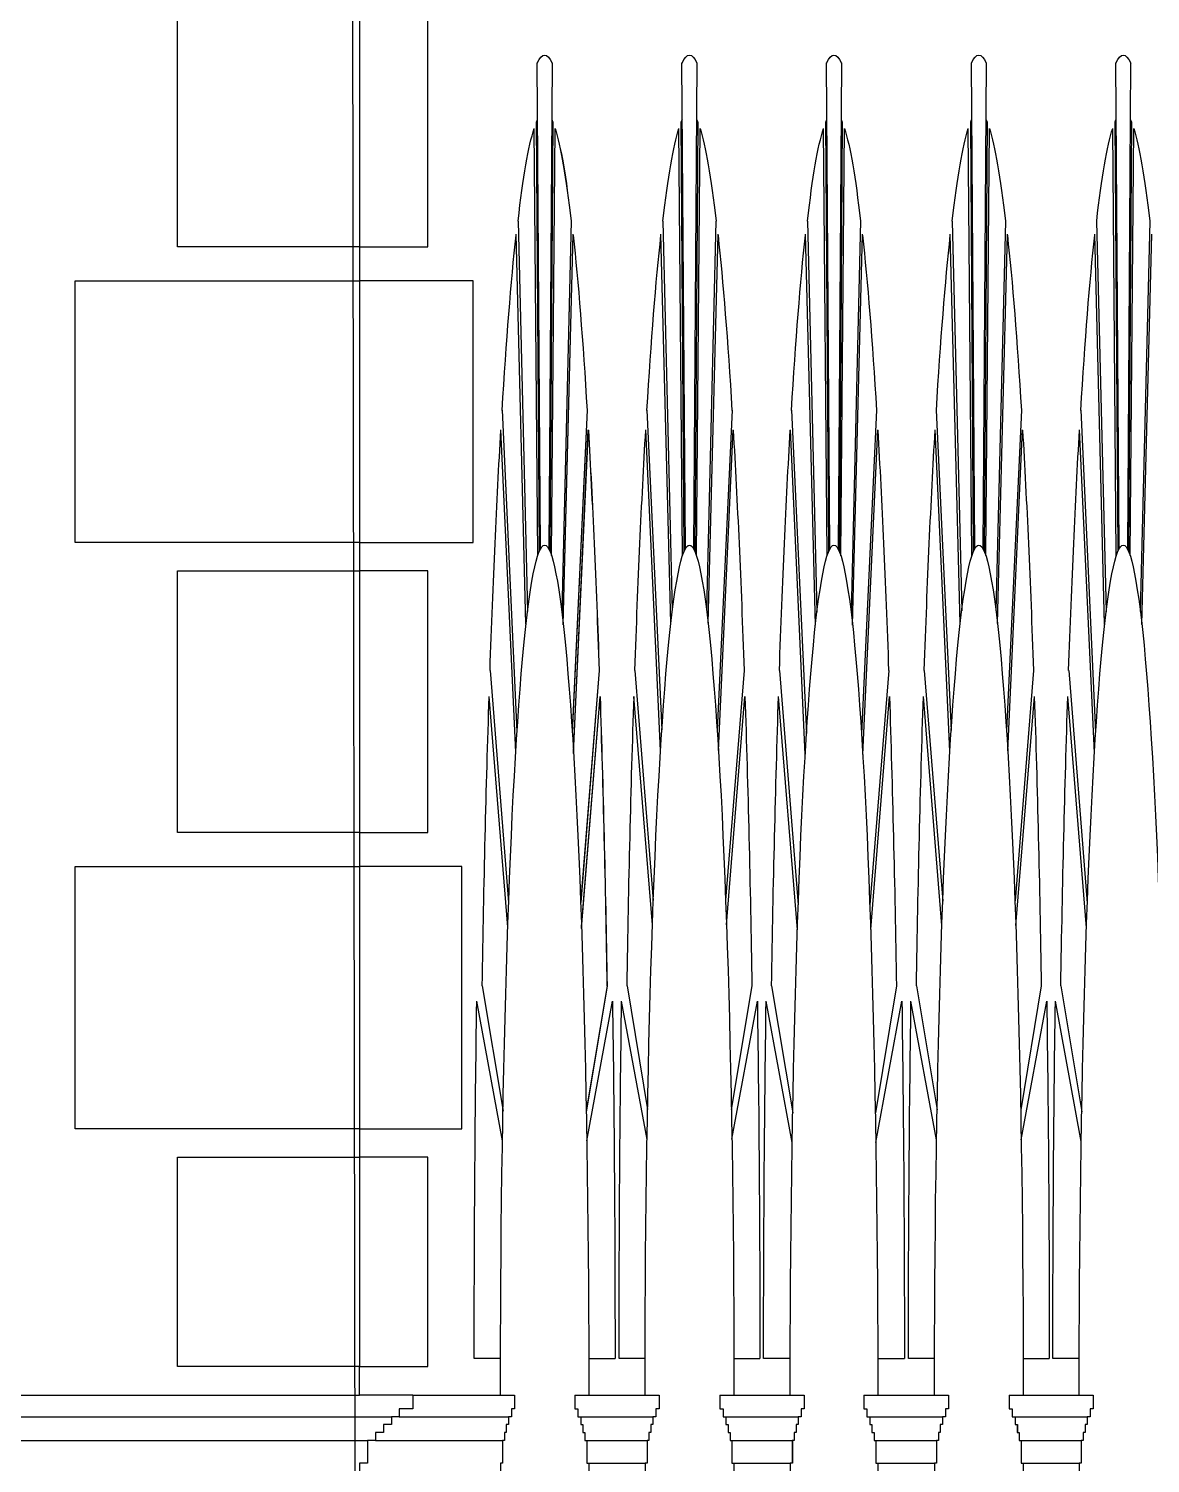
# Model space of a CAD drawing. Extents: x -43 to 90, y 6 to 81.
# Drawn here: x 84.053 to 85.04, y 65.222 to 66.484 of the extents above; entities that cross this region are included whole.
import ezdxf

# ---------------------------------------------------------------- set-up
doc = ezdxf.new("R2010")
doc.units = 0
doc.header["$LTSCALE"] = 0.1
doc.header["$MEASUREMENT"] = 0
doc.layers.add('visto', color=9, linetype='CONTINUOUS')

msp = doc.modelspace()

# ---------------------------------------------------------------- linework, layer by layer
at = {"layer": 'visto'}
for p, q in [((84.3368, 67.4904), (84.3443, 62.3771)), ((84.5035, 66.0262), (84.5006, 66.4535)), ((84.5136, 66.4535), (84.5107, 66.0262)), ((84.6309, 66.0262), (84.6279, 66.4535)), ((84.641, 66.4535), (84.6381, 66.0263)), ((84.758, 66.0261), (84.7551, 66.4535)), ((84.7682, 66.4535), (84.7653, 66.0262)), ((84.8854, 66.0262), (84.8824, 66.4535)), ((84.8955, 66.4535), (84.8926, 66.0262)), ((85.0124, 66.0262), (85.0094, 66.4535)), ((85.0225, 66.4535), (85.0196, 66.0262)), ((84.501, 66.0203), (84.4978, 66.3958)), ((84.5025, 66.0242), (84.4999, 66.4017)), ((84.5143, 66.4017), (84.5117, 66.0242)), ((84.5132, 66.0203), (84.5164, 66.3958)), ((84.6284, 66.0204), (84.6252, 66.3958)), ((84.6299, 66.0242), (84.6273, 66.4017)), ((84.6417, 66.4017), (84.6391, 66.0243)), ((84.6406, 66.0204), (84.6438, 66.3958)), ((84.7556, 66.0202), (84.7523, 66.3958)), ((84.757, 66.0241), (84.7544, 66.4017)), ((84.7688, 66.4017), (84.7663, 66.0241)), ((84.7677, 66.0202), (84.7709, 66.3958)), ((84.8829, 66.0204), (84.8797, 66.3958)), ((84.8844, 66.0242), (84.8818, 66.4017)), ((84.8962, 66.4017), (84.8936, 66.0243)), ((84.895, 66.0204), (84.8983, 66.3958)), ((85.0099, 66.0203), (85.0067, 66.3958)), ((85.0114, 66.0241), (85.0088, 66.4017)), ((85.0232, 66.4017), (85.0206, 66.0242)), ((85.0221, 66.0203), (85.0253, 66.3958)), ((84.4907, 65.96), (84.482, 66.303)), ((84.4837, 66.3144), (84.4921, 65.9712)), ((84.5304, 66.3144), (84.5221, 65.9707)), ((84.5305, 66.3144), (84.5221, 65.9712)), ((84.5234, 65.9594), (84.5322, 66.303)), ((84.5235, 65.96), (84.5322, 66.303)), ((84.6181, 65.9608), (84.6094, 66.303)), ((84.6111, 66.3144), (84.6194, 65.9719)), ((84.6578, 66.3144), (84.6495, 65.9719)), ((84.6509, 65.9608), (84.6596, 66.303)), ((84.7453, 65.959), (84.7365, 66.303)), ((84.7383, 66.3144), (84.7466, 65.9704)), ((84.785, 66.3144), (84.7767, 65.9704)), ((84.778, 65.9591), (84.7868, 66.303)), ((84.8726, 65.9605), (84.8639, 66.303)), ((84.8656, 66.3144), (84.8739, 65.9716)), ((84.9123, 66.3144), (84.904, 65.9717)), ((84.9054, 65.9606), (84.9141, 66.303)), ((84.9996, 65.9597), (84.9909, 66.303)), ((84.9926, 66.3144), (85.001, 65.9709)), ((85.0393, 66.3144), (85.031, 65.971)), ((85.0323, 65.9597), (85.0411, 66.303)), ((84.3443, 66.2917), (84.3443, 66.2618)), ((84.3443, 66.2917), (84.3443, 66.2618)), ((84.4697, 66.148), (84.4828, 65.8655)), ((84.5444, 66.148), (84.5313, 65.8645)), ((84.5445, 66.148), (84.5314, 65.8656)), ((84.5971, 66.148), (84.6101, 65.867)), ((84.6719, 66.148), (84.6588, 65.8671)), ((84.7243, 66.148), (84.7374, 65.8638)), ((84.799, 66.148), (84.7858, 65.8639)), ((84.8516, 66.148), (84.8647, 65.8665)), ((84.9264, 66.148), (84.9133, 65.8666)), ((84.9786, 66.148), (84.9917, 65.865)), ((84.4817, 65.8473), (84.4686, 66.1307)), ((84.5324, 65.8462), (84.5455, 66.1307)), ((84.5325, 65.8474), (84.5456, 66.1307)), ((84.609, 65.8489), (84.596, 66.1307)), ((84.66, 65.849), (84.673, 66.1307)), ((84.7363, 65.8454), (84.7232, 66.1307)), ((84.787, 65.8455), (84.8001, 66.1307)), ((84.8635, 65.8484), (84.8505, 66.1307)), ((84.9145, 65.8485), (84.9274, 66.1307)), ((84.9906, 65.8467), (84.9775, 66.1307)), ((84.3443, 66.0318), (84.3443, 66.0068)), ((84.3443, 66.0318), (84.3443, 66.0068)), ((84.4591, 65.9193), (84.4754, 65.7152)), ((84.5551, 65.9193), (84.5386, 65.714)), ((84.5551, 65.9193), (84.5388, 65.7153)), ((84.5865, 65.9193), (84.6027, 65.7171)), ((84.6825, 65.9193), (84.6663, 65.7172)), ((84.7136, 65.9193), (84.7302, 65.7131)), ((84.8097, 65.9193), (84.7931, 65.7131)), ((84.841, 65.9193), (84.8572, 65.7165)), ((84.937, 65.9193), (84.9208, 65.7166)), ((84.968, 65.9193), (84.9844, 65.7145)), ((84.4747, 65.6936), (84.4583, 65.8963)), ((84.5394, 65.6923), (84.5558, 65.8963)), ((84.5395, 65.6937), (84.5559, 65.8963)), ((84.6019, 65.6955), (84.5857, 65.8963)), ((84.6671, 65.6956), (84.6833, 65.8963)), ((84.7294, 65.6913), (84.7129, 65.8963)), ((84.7939, 65.6914), (84.8104, 65.8963)), ((84.8564, 65.6949), (84.8402, 65.8963)), ((84.9215, 65.695), (84.9378, 65.8963)), ((84.9836, 65.6929), (84.9672, 65.8963)), ((84.3443, 65.7768), (84.3443, 65.7469)), ((84.3443, 65.7768), (84.3443, 65.7469)), ((84.4522, 65.6419), (84.4705, 65.5318)), ((84.562, 65.6419), (84.5435, 65.5309)), ((84.562, 65.6419), (84.5437, 65.5319)), ((84.5796, 65.6419), (84.5976, 65.5332)), ((84.6894, 65.6419), (84.6713, 65.5332)), ((84.7067, 65.6419), (84.7253, 65.5303)), ((84.8166, 65.6419), (84.798, 65.5303)), ((84.8341, 65.6419), (84.8522, 65.5328)), ((84.9439, 65.6419), (84.9258, 65.5328)), ((84.9611, 65.6419), (84.9795, 65.5313)), ((84.47, 65.5056), (84.4474, 65.6284)), ((84.5442, 65.5057), (84.5668, 65.6284)), ((84.5972, 65.5069), (84.5748, 65.6284)), ((84.6718, 65.507), (84.6942, 65.6284)), ((84.7248, 65.5042), (84.702, 65.6284)), ((84.7984, 65.5042), (84.8213, 65.6284)), ((84.8518, 65.5065), (84.8293, 65.6284)), ((84.9262, 65.5066), (84.9487, 65.6284)), ((84.979, 65.5052), (84.9563, 65.6284)), ((84.3443, 65.5162), (84.3443, 65.4912)), ((84.3443, 65.5162), (84.3443, 65.4912)), ((84.3443, 65.2821), (84.3443, 65.3071)), ((84.3443, 65.2821), (84.3443, 65.3071)), ((84.4683, 65.3142), (84.4452, 65.3142)), ((84.5459, 65.3142), (84.569, 65.3142)), ((84.5954, 65.3142), (84.5726, 65.3142)), ((84.6736, 65.3142), (84.6964, 65.3142)), ((84.7231, 65.3142), (84.6997, 65.3142)), ((84.8002, 65.3142), (84.8236, 65.3142)), ((84.85, 65.3142), (84.8271, 65.3142)), ((84.928, 65.3142), (84.9509, 65.3142)), ((84.9773, 65.3142), (84.9541, 65.3142)), ((83.8437, 65.2821), (84.3443, 65.2821)), ((84.3913, 65.2821), (84.3443, 65.2821)), ((84.3913, 65.2821), (84.4806, 65.2821)), ((84.4682, 65.2821), (84.4682, 65.2821)), ((84.4806, 65.2821), (84.4806, 65.2821)), ((84.5336, 65.2821), (84.6078, 65.2821)), ((84.5457, 65.2821), (84.5457, 65.2821)), ((84.546, 65.2821), (84.546, 65.2821)), ((84.5954, 65.2821), (84.5954, 65.2821)), ((84.6612, 65.2821), (84.7355, 65.2821)), ((84.6736, 65.2821), (84.6736, 65.2821)), ((84.7231, 65.2821), (84.7231, 65.2821)), ((84.7878, 65.2821), (84.8623, 65.2821)), ((84.8002, 65.2821), (84.8002, 65.2821)), ((84.85, 65.2821), (84.85, 65.2821)), ((84.9156, 65.2821), (84.9896, 65.2821)), ((84.928, 65.2821), (84.928, 65.2821)), ((84.9772, 65.2821), (84.9772, 65.2821)), ((84.4806, 65.2701), (84.4779, 65.2701)), ((83.8477, 65.2631), (84.3723, 65.2631)), ((84.3793, 65.2631), (84.4753, 65.2631)), ((84.4753, 65.2561), (84.4734, 65.2561)), ((84.4779, 65.2631), (84.4753, 65.2631)), ((84.5389, 65.2631), (84.6024, 65.2631)), ((84.6666, 65.2631), (84.7301, 65.2631)), ((84.7932, 65.2631), (84.857, 65.2631)), ((84.921, 65.2631), (84.9843, 65.2631)), ((84.4734, 65.2491), (84.4717, 65.2491)), ((83.793, 65.2421), (84.3513, 65.2421)), ((84.3583, 65.2421), (84.4701, 65.2421)), ((84.4717, 65.2421), (84.4701, 65.2421)), ((84.5441, 65.2421), (84.5972, 65.2421)), ((84.6717, 65.2421), (84.725, 65.2421)), ((84.7983, 65.2421), (84.8518, 65.2421)), ((84.9262, 65.2421), (84.9791, 65.2421)), ((84.3443, 65.2221), (84.3443, 65.2222)), ((84.3443, 65.2221), (84.3443, 65.2222)), ((84.3443, 65.2221), (84.3443, 65.1972)), ((84.3443, 65.2221), (84.3443, 65.1972)), ((84.4701, 65.2221), (84.4682, 65.2221)), ((84.4682, 65.2221), (84.4682, 62.3521)), ((84.546, 65.2221), (84.5954, 65.2221)), ((84.546, 65.2221), (84.546, 62.3521)), ((84.5954, 65.2221), (84.5954, 62.3521)), ((84.6736, 65.2221), (84.7231, 65.2221)), ((84.6736, 65.2221), (84.6736, 62.3521)), ((84.7231, 65.2221), (84.7231, 62.3521)), ((84.8002, 65.2221), (84.85, 65.2221)), ((84.8002, 65.2221), (84.8002, 62.3521)), ((84.85, 65.2221), (84.85, 62.3521)), ((84.928, 65.2221), (84.9772, 65.2221)), ((84.928, 65.2221), (84.928, 62.3521)), ((84.9772, 65.2221), (84.9772, 62.3521))]:
    msp.add_line(p, q, dxfattribs=at)
for points in [[(84.3443, 66.2917), (84.1843, 66.2917), (84.1843, 66.5217), (84.3443, 66.5217)], [(84.3443, 66.2917), (84.4043, 66.2917), (84.4043, 66.5217), (84.3443, 66.5217)], [(84.3443, 66.0318), (84.0943, 66.0318), (84.0943, 66.2618), (84.3443, 66.2618)], [(84.3443, 66.0318), (84.4443, 66.0318), (84.4443, 66.2618), (84.3443, 66.2618)], [(84.3443, 65.7768), (84.1843, 65.7768), (84.1843, 66.0068), (84.3443, 66.0068)], [(84.3443, 65.7768), (84.4043, 65.7768), (84.4043, 66.0068), (84.3443, 66.0068)], [(84.3443, 65.5162), (84.0943, 65.5162), (84.0943, 65.7469), (84.3443, 65.7469)], [(84.3443, 65.5162), (84.4343, 65.5162), (84.4343, 65.7469), (84.3443, 65.7469)], [(84.3443, 65.3071), (84.1843, 65.3071), (84.1843, 65.4912), (84.3443, 65.4912)], [(84.3443, 65.3071), (84.4043, 65.3071), (84.4043, 65.4912), (84.3443, 65.4912)]]:
    msp.add_lwpolyline(points, close=True, dxfattribs=at)
for points in [[(84.3913, 65.2821), (84.3913, 65.2701), (84.3793, 65.2701), (84.3793, 65.2631), (84.3723, 65.2631), (84.3723, 65.2561), (84.3653, 65.2561), (84.3653, 65.2491), (84.3583, 65.2491), (84.3583, 65.2421), (84.3513, 65.2421), (84.3513, 65.2221), (84.3443, 65.2221)], [(84.3913, 65.2821), (84.3913, 65.2701), (84.3793, 65.2701), (84.3793, 65.2631), (84.3723, 65.2631), (84.3723, 65.2561), (84.3653, 65.2561), (84.3653, 65.2491), (84.3583, 65.2491), (84.3583, 65.2421), (84.3513, 65.2421), (84.3513, 65.2221), (84.3443, 65.2221)], [(84.4806, 65.2821), (84.4806, 65.2701), (84.4779, 65.2701), (84.4779, 65.2631), (84.4753, 65.2631), (84.4753, 65.2561), (84.4734, 65.2561), (84.4734, 65.2491), (84.4717, 65.2491), (84.4717, 65.2421), (84.4701, 65.2421), (84.4701, 65.2221), (84.4682, 65.2221)], [(84.4806, 65.2821), (84.4806, 65.2701), (84.4779, 65.2701), (84.4779, 65.2631), (84.4753, 65.2631), (84.4753, 65.2561), (84.4734, 65.2561), (84.4734, 65.2491), (84.4717, 65.2491), (84.4717, 65.2421), (84.4701, 65.2421), (84.4701, 65.2221), (84.4683, 65.2221)], [(84.4806, 65.2821), (84.4806, 65.2701), (84.4779, 65.2701), (84.4779, 65.2631), (84.4753, 65.2631), (84.4753, 65.2561), (84.4734, 65.2561), (84.4734, 65.2491), (84.4717, 65.2491), (84.4717, 65.2421), (84.4701, 65.2421), (84.4701, 65.2221), (84.4683, 65.2221)], [(84.5336, 65.2821), (84.5336, 65.2701), (84.5363, 65.2701), (84.5363, 65.2631), (84.5389, 65.2631), (84.5389, 65.2561), (84.5408, 65.2561), (84.5408, 65.2491), (84.5425, 65.2491), (84.5425, 65.2421), (84.5441, 65.2421), (84.5441, 65.2221), (84.546, 65.2221)], [(84.6078, 65.2821), (84.6078, 65.2701), (84.605, 65.2701), (84.605, 65.2631), (84.6024, 65.2631), (84.6024, 65.2561), (84.6006, 65.2561), (84.6006, 65.2491), (84.5988, 65.2491), (84.5988, 65.2421), (84.5972, 65.2421), (84.5972, 65.2221), (84.5954, 65.2221)], [(84.6078, 65.2821), (84.6078, 65.2701), (84.605, 65.2701), (84.605, 65.2631), (84.6024, 65.2631), (84.6024, 65.2561), (84.6006, 65.2561), (84.6006, 65.2491), (84.5988, 65.2491), (84.5988, 65.2421), (84.5972, 65.2421), (84.5972, 65.2221), (84.5954, 65.2221)], [(84.6078, 65.2821), (84.6078, 65.2701), (84.605, 65.2701), (84.605, 65.2631), (84.6024, 65.2631), (84.6024, 65.2561), (84.6005, 65.2561), (84.6005, 65.2491), (84.5988, 65.2491), (84.5988, 65.2421), (84.5972, 65.2421), (84.5972, 65.2221), (84.5954, 65.2221)], [(84.6612, 65.2821), (84.6612, 65.2701), (84.664, 65.2701), (84.664, 65.2631), (84.6666, 65.2631), (84.6666, 65.2561), (84.6684, 65.2561), (84.6684, 65.2491), (84.6702, 65.2491), (84.6702, 65.2421), (84.6717, 65.2421), (84.6717, 65.2221), (84.6736, 65.2221)], [(84.6612, 65.2821), (84.6612, 65.2701), (84.664, 65.2701), (84.664, 65.2631), (84.6666, 65.2631), (84.6666, 65.2561), (84.6684, 65.2561), (84.6684, 65.2491), (84.6702, 65.2491), (84.6702, 65.2421), (84.6717, 65.2421), (84.6717, 65.2221), (84.6736, 65.2221)], [(84.6612, 65.2821), (84.6612, 65.2701), (84.664, 65.2701), (84.664, 65.2631), (84.6666, 65.2631), (84.6666, 65.2561), (84.6684, 65.2561), (84.6684, 65.2491), (84.6702, 65.2491), (84.6702, 65.2421), (84.6718, 65.2421), (84.6718, 65.2221), (84.6736, 65.2221)], [(84.7355, 65.2821), (84.7355, 65.2701), (84.7328, 65.2701), (84.7328, 65.2631), (84.7301, 65.2631), (84.7301, 65.2561), (84.7283, 65.2561), (84.7283, 65.2491), (84.7265, 65.2491), (84.7265, 65.2421), (84.725, 65.2421), (84.725, 65.2221), (84.7231, 65.2221)], [(84.7355, 65.2821), (84.7355, 65.2701), (84.7328, 65.2701), (84.7328, 65.2631), (84.7301, 65.2631), (84.7301, 65.2561), (84.7283, 65.2561), (84.7283, 65.2491), (84.7265, 65.2491), (84.7265, 65.2421), (84.725, 65.2421), (84.725, 65.2221), (84.7231, 65.2221)], [(84.7355, 65.2821), (84.7355, 65.2701), (84.7327, 65.2701), (84.7327, 65.2631), (84.7301, 65.2631), (84.7301, 65.2561), (84.7283, 65.2561), (84.7283, 65.2491), (84.7265, 65.2491), (84.7265, 65.2421), (84.7249, 65.2421), (84.7249, 65.2221), (84.7231, 65.2221)], [(84.7878, 65.2821), (84.7878, 65.2701), (84.7905, 65.2701), (84.7905, 65.2631), (84.7932, 65.2631), (84.7932, 65.2561), (84.795, 65.2561), (84.795, 65.2491), (84.7968, 65.2491), (84.7968, 65.2421), (84.7983, 65.2421), (84.7983, 65.2221), (84.8002, 65.2221)], [(84.7878, 65.2821), (84.7878, 65.2701), (84.7905, 65.2701), (84.7905, 65.2631), (84.7932, 65.2631), (84.7932, 65.2561), (84.795, 65.2561), (84.795, 65.2491), (84.7968, 65.2491), (84.7968, 65.2421), (84.7983, 65.2421), (84.7983, 65.2221), (84.8002, 65.2221)], [(84.7878, 65.2821), (84.7878, 65.2701), (84.7906, 65.2701), (84.7906, 65.2631), (84.7932, 65.2631), (84.7932, 65.2561), (84.795, 65.2561), (84.795, 65.2491), (84.7968, 65.2491), (84.7968, 65.2421), (84.7983, 65.2421), (84.7983, 65.2221), (84.8002, 65.2221)], [(84.8623, 65.2821), (84.8623, 65.2701), (84.8596, 65.2701), (84.8596, 65.2631), (84.857, 65.2631), (84.857, 65.2561), (84.8551, 65.2561), (84.8551, 65.2491), (84.8534, 65.2491), (84.8534, 65.2421), (84.8518, 65.2421), (84.8518, 65.2221), (84.85, 65.2221)], [(84.8623, 65.2821), (84.8623, 65.2701), (84.8596, 65.2701), (84.8596, 65.2631), (84.857, 65.2631), (84.857, 65.2561), (84.8551, 65.2561), (84.8551, 65.2491), (84.8534, 65.2491), (84.8534, 65.2421), (84.8518, 65.2421), (84.8518, 65.2221), (84.85, 65.2221)], [(84.8623, 65.2821), (84.8623, 65.2701), (84.8596, 65.2701), (84.8596, 65.2631), (84.857, 65.2631), (84.857, 65.2561), (84.8551, 65.2561), (84.8551, 65.2491), (84.8534, 65.2491), (84.8534, 65.2421), (84.8518, 65.2421), (84.8518, 65.2221), (84.85, 65.2221)], [(84.9156, 65.2821), (84.9156, 65.2701), (84.9184, 65.2701), (84.9184, 65.2631), (84.921, 65.2631), (84.921, 65.2561), (84.9228, 65.2561), (84.9228, 65.2491), (84.9246, 65.2491), (84.9246, 65.2421), (84.9262, 65.2421), (84.9262, 65.2221), (84.928, 65.2221)], [(84.9156, 65.2821), (84.9156, 65.2701), (84.9184, 65.2701), (84.9184, 65.2631), (84.921, 65.2631), (84.921, 65.2561), (84.9228, 65.2561), (84.9228, 65.2491), (84.9246, 65.2491), (84.9246, 65.2421), (84.9262, 65.2421), (84.9262, 65.2221), (84.928, 65.2221)], [(84.9156, 65.2821), (84.9156, 65.2701), (84.9184, 65.2701), (84.9184, 65.2631), (84.921, 65.2631), (84.921, 65.2561), (84.9229, 65.2561), (84.9229, 65.2491), (84.9246, 65.2491), (84.9246, 65.2421), (84.9262, 65.2421)], [(84.9896, 65.2821), (84.9896, 65.2701), (84.9869, 65.2701), (84.9869, 65.2631), (84.9843, 65.2631), (84.9843, 65.2561), (84.9824, 65.2561), (84.9824, 65.2491), (84.9807, 65.2491), (84.9807, 65.2421), (84.9791, 65.2421), (84.9791, 65.2221), (84.9772, 65.2221)], [(84.9896, 65.2821), (84.9896, 65.2701), (84.9869, 65.2701), (84.9869, 65.2631), (84.9843, 65.2631), (84.9843, 65.2561), (84.9824, 65.2561), (84.9824, 65.2491), (84.9807, 65.2491), (84.9807, 65.2421), (84.9791, 65.2421), (84.9791, 65.2221), (84.9772, 65.2221)], [(84.9896, 65.2821), (84.9896, 65.2701), (84.9869, 65.2701), (84.9869, 65.2631), (84.9843, 65.2631), (84.9843, 65.2561), (84.9824, 65.2561), (84.9824, 65.2491), (84.9806, 65.2491), (84.9806, 65.2421), (84.9791, 65.2421), (84.9791, 65.2221), (84.9772, 65.2221)], [(84.9262, 65.2221), (84.9262, 65.2221), (84.928, 65.2221)]]:
    msp.add_lwpolyline(points, dxfattribs=at)
at = {"layer": 'visto', "extrusion": (0, 0, -1)}
for centre, major_axis, ratio, start_param, end_param in [((84.5071, 65.3416), (0, 1.1187), 0.052417, -0.111837, 0.111748), ((84.6345, 65.3416), (0, 1.1187), 0.052417, -0.111837, 0.111748), ((84.7616, 65.3416), (0, 1.1187), 0.052417, -0.111837, 0.111748), ((84.889, 65.3416), (0, 1.1187), 0.052417, -0.111837, 0.111748), ((85.016, 65.3416), (0, 1.1187), 0.052417, -0.111837, 0.111748), ((84.5071, 65.3278), (0, 1.0826), 0.052417, -0.127042, -0.109603), ((84.5071, 65.3278), (0, 1.0826), 0.052417, 0.109521, 0.126959), ((84.6345, 65.3278), (0, 1.0826), 0.052417, -0.127042, -0.109603), ((84.6345, 65.3278), (0, 1.0826), 0.052417, 0.109521, 0.126959), ((84.7616, 65.3278), (0, 1.0826), 0.052417, -0.127042, -0.109603), ((84.7616, 65.3278), (0, 1.0826), 0.052417, 0.109521, 0.126959), ((84.889, 65.3278), (0, 1.0826), 0.052417, -0.127042, -0.109603), ((84.889, 65.3278), (0, 1.0826), 0.052417, 0.109521, 0.126959), ((85.016, 65.3278), (0, 1.0826), 0.052417, -0.127042, -0.109603), ((85.016, 65.3278), (0, 1.0826), 0.052417, 0.109521, 0.126959), ((84.5071, 65.3278), (0, 1.0826), 0.052417, -0.424305, -0.164465), ((84.507, 65.3278), (0, 1.0826), 0.052417, 0.164465, 0.424305), ((84.5071, 65.3278), (0, 1.0826), 0.052417, 0.164465, 0.424305), ((84.6345, 65.3278), (0, 1.0826), 0.052417, -0.424305, -0.164465), ((84.6345, 65.3278), (0, 1.0826), 0.052417, 0.164465, 0.424305), ((84.7616, 65.3278), (0, 1.0826), 0.052417, -0.424305, -0.164465), ((84.7616, 65.3278), (0, 1.0826), 0.052417, 0.164465, 0.424305), ((84.889, 65.3278), (0, 1.0826), 0.052417, -0.424305, -0.164465), ((84.889, 65.3278), (0, 1.0826), 0.052417, 0.164465, 0.424305), ((85.016, 65.3278), (0, 1.0826), 0.052417, -0.424305, -0.164465), ((85.016, 65.3278), (0, 1.0826), 0.052417, 0.164465, 0.424305), ((84.5064, 65.339), (0, 1.0696), 0.052417, -0.71312, -0.450239), ((84.5078, 65.339), (0, 1.0696), 0.052417, 0.450239, 0.71312), ((84.5078, 65.339), (0, 1.0696), 0.052417, 0.450239, 0.71312), ((84.6338, 65.339), (0, 1.0696), 0.052417, -0.71312, -0.450239), ((84.6352, 65.339), (0, 1.0696), 0.052417, 0.450239, 0.71312), ((84.7609, 65.339), (0, 1.0696), 0.052417, -0.71312, -0.450239), ((84.7623, 65.339), (0, 1.0696), 0.052417, 0.450239, 0.71312), ((84.8883, 65.339), (0, 1.0696), 0.052417, -0.71312, -0.450239), ((84.8897, 65.339), (0, 1.0696), 0.052417, 0.450239, 0.71312), ((85.0153, 65.339), (0, 1.0696), 0.052417, -0.71312, -0.450239), ((84.5071, 65.3142), (0, 1.0978), 0.052417, -0.98699, -0.732152), ((84.507, 65.3142), (0, 1.0978), 0.052417, 0.732152, 0.98699), ((84.5071, 65.3142), (0, 1.0978), 0.052417, 0.732152, 0.98699), ((84.6345, 65.3142), (0, 1.0978), 0.052417, -0.98699, -0.732152), ((84.6345, 65.3142), (0, 1.0978), 0.052417, 0.732152, 0.98699), ((84.7616, 65.3142), (0, 1.0978), 0.052417, -0.98699, -0.732152), ((84.7616, 65.3142), (0, 1.0978), 0.052417, 0.732152, 0.98699), ((84.889, 65.3142), (0, 1.0978), 0.052417, -0.98699, -0.732152), ((84.889, 65.3142), (0, 1.0978), 0.052417, 0.732152, 0.98699), ((85.016, 65.3142), (0, 1.0978), 0.052417, -0.98699, -0.732152), ((84.5071, 65.2821), (0, 0.7473), 0.051992, 4.712389, 7.853982), ((84.6345, 65.2821), (0, 0.7473), 0.052347, 4.712389, 7.853982), ((84.7616, 65.2821), (0, 0.7473), 0.051577, 4.712389, 7.853982), ((84.889, 65.2821), (0, 0.7473), 0.052235, 4.712389, 7.853982), ((85.016, 65.2821), (0, 0.7473), 0.051863, 4.712389, 7.853982), ((84.5071, 65.3142), (0, 1.0978), 0.052417, -1.267649, -1.011875), ((84.507, 65.3142), (0, 1.0978), 0.052417, 1.011875, 1.267649), ((84.5071, 65.3142), (0, 1.0978), 0.052417, 1.011875, 1.267649), ((84.6345, 65.3142), (0, 1.0978), 0.052417, -1.267649, -1.011875), ((84.6345, 65.3142), (0, 1.0978), 0.052417, 1.011875, 1.267649), ((84.7616, 65.3142), (0, 1.0978), 0.052417, -1.267649, -1.011875), ((84.7616, 65.3142), (0, 1.0978), 0.052417, 1.011875, 1.267649), ((84.889, 65.3142), (0, 1.0978), 0.052417, -1.267649, -1.011875), ((84.889, 65.3142), (0, 1.0978), 0.052417, 1.011875, 1.267649), ((85.016, 65.3142), (0, 1.0978), 0.052417, -1.267649, -1.011875), ((84.5071, 65.3142), (0, 1.1812), 0.052417, 4.712389, 4.981599), ((84.5071, 65.3142), (0, 1.1812), 0.052417, 1.301587, 1.570796), ((84.6345, 65.3142), (0, 1.1812), 0.052417, 4.712389, 4.981599), ((84.6345, 65.3142), (0, 1.1812), 0.052417, 1.301587, 1.570796), ((84.7616, 65.3142), (0, 1.1812), 0.052417, 4.712389, 4.981599), ((84.7616, 65.3142), (0, 1.1812), 0.052417, 1.301587, 1.570796), ((84.889, 65.3142), (0, 1.1812), 0.052417, 4.712389, 4.981599), ((84.889, 65.3142), (0, 1.1812), 0.052417, 1.301587, 1.570796), ((85.016, 65.3142), (0, 1.1812), 0.052417, 4.712389, 4.981599)]:
    msp.add_ellipse(centre, major_axis=major_axis, ratio=ratio, start_param=start_param, end_param=end_param, dxfattribs=at)

doc.saveas('drawing.dxf')
